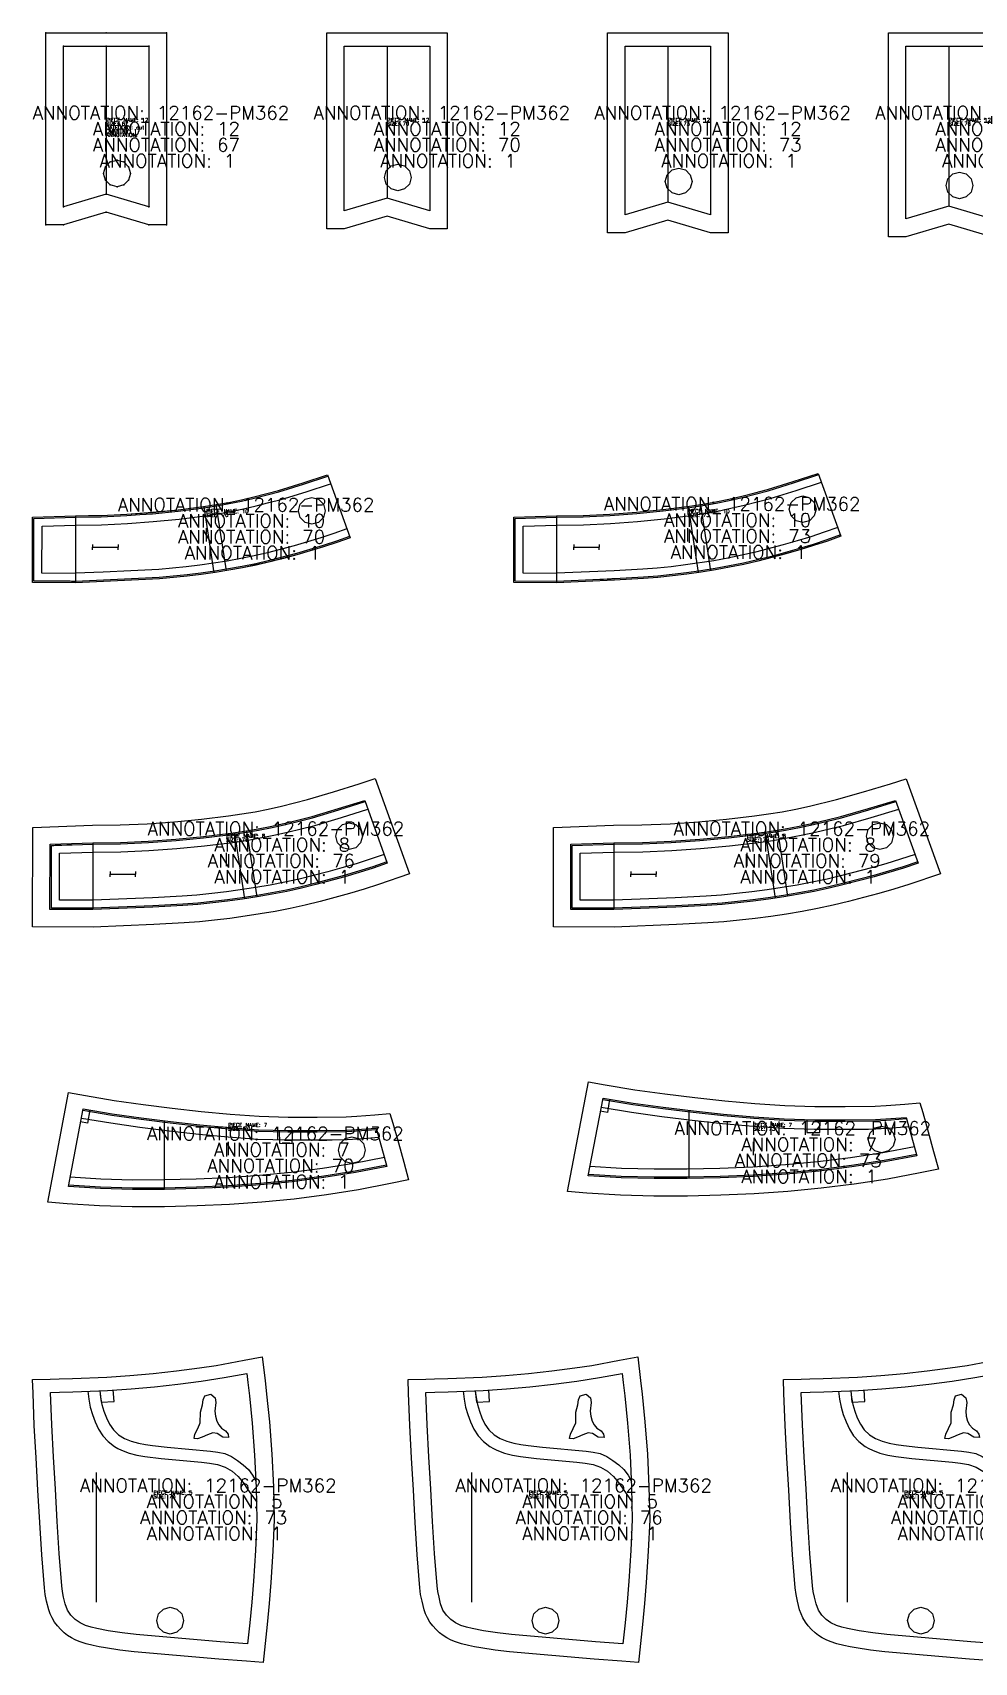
# Model space of a CAD drawing. Extents: x 0 to 3491, y 0 to 2996.
# Drawn here: x 30 to 734, y 1777 to 2996 of the extents above; entities that cross this region are included whole.
import ezdxf

# ---------------------------------------------------------------- set-up
doc = ezdxf.new("R2010")
doc.units = 0
for name, color, linetype in [('1', 7, 'CONTINUOUS'), ('14', 7, 'CONTINUOUS'), ('2', 7, 'CONTINUOUS'), ('3', 2, 'CONTINUOUS'), ('5', 5, 'CONTINUOUS'), ('7', 5, 'CONTINUOUS'), ('8', 4, 'CONTINUOUS')]:
    doc.layers.add(name, color=color, linetype=linetype)
doc.styles.get("Standard").update_dxf_attribs({"font": 'txt', "bigfont": ' '})

# ---------------------------------------------------------------- blocks, each defined once
blk = doc.blocks.new('BLK_5_4')
at = {"layer": '1'}
blk.add_lwpolyline([(84.4293, 40.872), (79.7964, 41.6789), (75.1815, 42.6898), (69.9447, 43.9186), (64.8754, 45.5892), (61.8756, 46.8925), (58.974, 48.3934), (56.2179, 50.0926), (53.638, 52.036), (50.9863, 54.5229), (48.5733, 57.2458), (46.3961, 60.1601), (44.5153, 63.2663), (43.1732, 66.271), (42.1063, 69.3988), (40.4959, 75.8995), (39.4561, 80.8944), (38.847, 85.8291), (36.7993, 110.4533), (35.3408, 134.7318), (34.017, 158.9164), (32.626, 182.8874), (31.2881, 207.0802), (30.3442, 231.4502), (30.0213, 241.6919), (43.2125, 241.8576), (49.8214, 241.9752), (59.7592, 242.2482), (85.4583, 243.4355), (102.8179, 244.6336), (120.1535, 246.1251), (137.4752, 247.9659), (154.7473, 250.2052), (167.3355, 252.1503), (188.2318, 255.9581), (201.7587, 258.611), (203.8616, 240.8823), (205.0183, 230.6681), (207.1447, 210.0374), (208.9938, 185.7064), (210.1153, 161.234), (210.7147, 136.7405), (209.6221, 113.085), (208.1799, 89.8348), (206.8481, 74.0333), (205.3091, 58.2476), (203.829, 44.1238), (202.3489, 30), (189.8297, 30.8882), (169.1656, 32.4401), (105.9451, 37.8492), (95.1699, 39.2151), (84.4293, 40.872)], close=True, dxfattribs=at)
at = {"layer": '14'}
blk.add_lwpolyline([(86.5463, 53.6987), (77.9885, 55.3833), (73.7194, 56.381), (69.5745, 57.7124), (65.5535, 59.6024), (61.9113, 62.0691), (58.6715, 65.3259), (56.1264, 69.1321), (54.374, 73.771), (53.1967, 78.6718), (52.3269, 82.95), (51.766, 87.301), (49.768, 111.3543), (48.3212, 135.4458), (47.0019, 159.5458), (45.6042, 183.6422), (44.2712, 207.7409), (43.3386, 231.8584), (50.043, 231.9777), (60.0976, 232.2538), (86.0751, 233.4546), (103.6029, 234.6642), (121.1065, 236.1706), (138.6615, 238.0367), (156.1666, 240.3064), (173.1939, 242.9971), (190.1556, 246.145), (190.9478, 239.3893), (192.0956, 229.2526), (194.1995, 208.8473), (196.0189, 184.8998), (197.1191, 160.9037), (197.7102, 136.8865), (196.6424, 113.8091), (195.2127, 90.758), (193.8958, 75.1408), (192.3736, 59.5393), (190.7495, 43.8556), (170.1892, 45.3998), (107.3489, 50.7734), (96.9314, 52.0929), (86.5463, 53.6987)], close=True, dxfattribs=at)
at = {"layer": '5'}
blk.add_line((77.5476, 171.9999), (77.5476, 74.9526), dxfattribs=at)
at = {"layer": '7'}
blk.add_line((77.5476, 171.9999), (77.5476, 74.9526), dxfattribs=at)
at = {"layer": '8'}
for p, q in [((80.2841, 233.1848), (81.1712, 224.5019)), ((90.8825, 225.1074), (90.3146, 233.8048)), ((81.1712, 224.5064), (90.8825, 225.1029))]:
    blk.add_line(p, q, dxfattribs=at)
for points in [[(71.286, 232.7321), (71.9406, 226.7903), (73.0896, 220.9683), (74.7094, 215.3333), (76.8121, 209.8607), (79.3002, 204.4849), (82.4212, 199.523), (86.4855, 195.1682), (91.2081, 191.5188), (93.7982, 189.9993), (96.4959, 188.6728), (102.1447, 186.523), (108.0035, 184.9819), (113.9889, 183.8865), (126.0534, 182.3921), (156.35, 179.7303)], [(80.2774, 233.1842), (80.8557, 227.9869), (81.8768, 222.8986), (83.3386, 217.8697), (85.2471, 212.9966), (87.5192, 208.207), (90.4223, 203.8696), (94.3011, 200.2369), (98.8043, 197.3673), (103.8, 195.3739), (109.0634, 193.9865), (114.3872, 192.9184), (119.7717, 192.1335), (130.5902, 190.9915), (163.0963, 188.0023)], [(150.805, 197.4917), (151.3885, 200.6485), (153.5076, 204.8895), (155.3643, 209.1721), (155.469, 217.149), (157.0541, 222.6993), (157.5823, 226.2945), (158.7005, 229.3091), (163.1756, 230.6491), (166.4038, 227.8936), (167.0285, 224.4305), (166.2634, 217.8624), (166.7068, 214.0804), (167.7572, 210.4492)], [(167.7572, 210.4532), (169.2526, 207.6582), (171.2567, 205.1898), (174.3609, 203.1659), (176.1694, 200.6496), (176.557, 198.1651)], [(176.557, 198.1696), (172.2784, 198.4983), (167.9547, 201.1719), (164.6722, 201.6248), (160.6857, 200.1648), (156.737, 198.3283), (153.3886, 197.1653), (150.805, 197.4962)], [(163.0963, 188.0063), (168.5144, 187.3234), (173.775, 186.1251), (178.6566, 183.9072), (183.2379, 181.0436), (187.5415, 177.8567), (191.3882, 174.1741), (194.5437, 170.0182), (197.0996, 165.3338)], [(156.35, 179.7343), (162.3831, 179.0351), (168.3645, 177.9636), (174.0472, 176.1189), (179.1235, 172.9791), (181.4617, 171.0754), (183.6376, 168.986), (187.3757, 164.4347), (190.7687, 159.5477), (197.5628, 149.8567)]]:
    blk.add_lwpolyline(points, dxfattribs=at)
blk.add_lwpolyline([(142.803, 61.2261), (141.4633, 56.2261), (137.803, 52.5658), (132.803, 51.2261), (127.803, 52.5658), (124.1427, 56.2261), (122.803, 61.2261), (124.1427, 66.2261), (127.803, 69.8863), (132.803, 71.2261), (137.803, 69.8863), (141.4633, 66.2261), (142.803, 61.2261)], close=True, dxfattribs=at)
at = {"layer": '1'}
for s, height, p in [('ANNOTATION: 12162-PM362', 10, (65.3573, 157.3451)), ('ANNOTATION: 5', 10, (115.3573, 145.3451)), ('SIZE: 73', 2.8, (120.3573, 152.7451)), ('PIECE NAME: 5', 2.8, (120.3573, 155.5451)), ('ANNOTATION: 73', 10, (110.3573, 133.3451)), ('ANNOTATION: 1', 10, (115.3573, 121.3451))]:
    blk.add_text(s, height=height, dxfattribs=at).set_placement(p)
blk = doc.blocks.new('BLK_5_5')
at = {"layer": '1'}
blk.add_lwpolyline([(84.4293, 40.872), (79.7964, 41.6789), (75.1815, 42.6898), (69.9447, 43.9186), (64.8754, 45.5892), (61.8756, 46.8925), (58.974, 48.3934), (56.2179, 50.0926), (53.638, 52.036), (50.9863, 54.5229), (48.5733, 57.2458), (46.3961, 60.1601), (44.5153, 63.2663), (43.1732, 66.271), (42.1063, 69.3988), (40.4959, 75.8995), (39.4561, 80.8944), (38.847, 85.8291), (36.7993, 110.4533), (35.3408, 134.7318), (34.017, 158.9164), (32.626, 182.8874), (31.2881, 207.0802), (30.3442, 231.4502), (30.0213, 241.6919), (43.2125, 241.8576), (49.8214, 241.9752), (59.7592, 242.2482), (85.4583, 243.4355), (102.8179, 244.6336), (120.1535, 246.1251), (137.4752, 247.9659), (154.7473, 250.2052), (167.3355, 252.1503), (188.2318, 255.9581), (201.7587, 258.611), (203.8616, 240.8823), (205.0183, 230.6681), (207.1447, 210.0374), (208.9938, 185.7064), (210.1153, 161.234), (210.7147, 136.7405), (209.6221, 113.085), (208.1799, 89.8348), (206.8481, 74.0333), (205.3091, 58.2476), (203.829, 44.1238), (202.3489, 30), (189.8297, 30.8882), (169.1656, 32.4401), (105.9451, 37.8492), (95.1699, 39.2151), (84.4293, 40.872)], close=True, dxfattribs=at)
at = {"layer": '14'}
blk.add_lwpolyline([(86.5463, 53.6987), (77.9885, 55.3833), (73.7194, 56.381), (69.5745, 57.7124), (65.5535, 59.6024), (61.9113, 62.0691), (58.6715, 65.3259), (56.1264, 69.1321), (54.374, 73.771), (53.1967, 78.6718), (52.3269, 82.95), (51.766, 87.301), (49.768, 111.3543), (48.3212, 135.4458), (47.0019, 159.5458), (45.6042, 183.6422), (44.2712, 207.7409), (43.3386, 231.8584), (50.043, 231.9777), (60.0976, 232.2538), (86.0751, 233.4546), (103.6029, 234.6642), (121.1065, 236.1706), (138.6615, 238.0367), (156.1666, 240.3064), (173.1939, 242.9971), (190.1556, 246.145), (190.9478, 239.3893), (192.0956, 229.2526), (194.1995, 208.8473), (196.0189, 184.8998), (197.1191, 160.9037), (197.7102, 136.8865), (196.6424, 113.8091), (195.2127, 90.758), (193.8958, 75.1408), (192.3736, 59.5393), (190.7495, 43.8556), (170.1892, 45.3998), (107.3489, 50.7734), (96.9314, 52.0929), (86.5463, 53.6987)], close=True, dxfattribs=at)
at = {"layer": '5'}
blk.add_line((77.5476, 171.9999), (77.5476, 74.9526), dxfattribs=at)
at = {"layer": '7'}
blk.add_line((77.5476, 171.9999), (77.5476, 74.9526), dxfattribs=at)
at = {"layer": '8'}
for p, q in [((80.2841, 233.1848), (81.1712, 224.5019)), ((90.8825, 225.1074), (90.3146, 233.8048)), ((81.1712, 224.5064), (90.8825, 225.1029))]:
    blk.add_line(p, q, dxfattribs=at)
for points in [[(71.286, 232.7321), (71.9406, 226.7903), (73.0896, 220.9683), (74.7094, 215.3333), (76.8121, 209.8607), (79.3002, 204.4849), (82.4212, 199.523), (86.4855, 195.1682), (91.2081, 191.5188), (93.7982, 189.9993), (96.4959, 188.6728), (102.1447, 186.523), (108.0035, 184.9819), (113.9889, 183.8865), (126.0534, 182.3921), (156.35, 179.7303)], [(80.2774, 233.1842), (80.8557, 227.9869), (81.8768, 222.8986), (83.3386, 217.8697), (85.2471, 212.9966), (87.5192, 208.207), (90.4223, 203.8696), (94.3011, 200.2369), (98.8043, 197.3673), (103.8, 195.3739), (109.0634, 193.9865), (114.3872, 192.9184), (119.7717, 192.1335), (130.5902, 190.9915), (163.0963, 188.0023)], [(150.805, 197.4917), (151.3885, 200.6485), (153.5076, 204.8895), (155.3643, 209.1721), (155.469, 217.149), (157.0541, 222.6993), (157.5823, 226.2945), (158.7005, 229.3091), (163.1756, 230.6491), (166.4038, 227.8936), (167.0285, 224.4305), (166.2634, 217.8624), (166.7068, 214.0804), (167.7572, 210.4492)], [(167.7572, 210.4532), (169.2526, 207.6582), (171.2567, 205.1898), (174.3609, 203.1659), (176.1694, 200.6496), (176.557, 198.1651)], [(176.557, 198.1696), (172.2784, 198.4983), (167.9547, 201.1719), (164.6722, 201.6248), (160.6857, 200.1648), (156.737, 198.3283), (153.3886, 197.1653), (150.805, 197.4962)], [(163.0963, 188.0063), (168.5144, 187.3234), (173.775, 186.1251), (178.6566, 183.9072), (183.2379, 181.0436), (187.5415, 177.8567), (191.3882, 174.1741), (194.5437, 170.0182), (197.0996, 165.3338)], [(156.35, 179.7343), (162.3831, 179.0351), (168.3645, 177.9636), (174.0472, 176.1189), (179.1235, 172.9791), (181.4617, 171.0754), (183.6376, 168.986), (187.3757, 164.4347), (190.7687, 159.5477), (197.5628, 149.8567)]]:
    blk.add_lwpolyline(points, dxfattribs=at)
blk.add_lwpolyline([(142.803, 61.2261), (141.4633, 56.2261), (137.803, 52.5658), (132.803, 51.2261), (127.803, 52.5658), (124.1427, 56.2261), (122.803, 61.2261), (124.1427, 66.2261), (127.803, 69.8863), (132.803, 71.2261), (137.803, 69.8863), (141.4633, 66.2261), (142.803, 61.2261)], close=True, dxfattribs=at)
at = {"layer": '1'}
for s, height, p in [('ANNOTATION: 12162-PM362', 10, (65.3573, 157.3451)), ('ANNOTATION: 5', 10, (115.3573, 145.3451)), ('SIZE: 76', 2.8, (120.3573, 152.7451)), ('PIECE NAME: 5', 2.8, (120.3573, 155.5451)), ('ANNOTATION: 76', 10, (110.3573, 133.3451)), ('ANNOTATION: 1', 10, (115.3573, 121.3451))]:
    blk.add_text(s, height=height, dxfattribs=at).set_placement(p)
blk = doc.blocks.new('BLK_5_6')
at = {"layer": '1'}
blk.add_lwpolyline([(84.4293, 40.872), (79.7964, 41.6789), (75.1815, 42.6898), (69.9447, 43.9186), (64.8754, 45.5892), (61.8756, 46.8925), (58.974, 48.3934), (56.2179, 50.0926), (53.638, 52.036), (50.9863, 54.5229), (48.5733, 57.2458), (46.3961, 60.1601), (44.5153, 63.2663), (43.1732, 66.271), (42.1063, 69.3988), (40.4959, 75.8995), (39.4561, 80.8944), (38.847, 85.8291), (36.7993, 110.4533), (35.3408, 134.7318), (34.017, 158.9164), (32.626, 182.8874), (31.2881, 207.0802), (30.3442, 231.4502), (30.0213, 241.6919), (43.2125, 241.8576), (49.8214, 241.9752), (59.7592, 242.2482), (85.4583, 243.4355), (102.8179, 244.6336), (120.1535, 246.1251), (137.4752, 247.9659), (154.7473, 250.2052), (167.3355, 252.1503), (188.2318, 255.9581), (201.7587, 258.611), (203.8616, 240.8823), (205.0183, 230.6681), (207.1447, 210.0374), (208.9938, 185.7064), (210.1153, 161.234), (210.7147, 136.7405), (209.6221, 113.085), (208.1799, 89.8348), (206.8481, 74.0333), (205.3091, 58.2476), (203.829, 44.1238), (202.3489, 30), (189.8297, 30.8882), (169.1656, 32.4401), (105.9451, 37.8492), (95.1699, 39.2151), (84.4293, 40.872)], close=True, dxfattribs=at)
at = {"layer": '14'}
blk.add_lwpolyline([(86.5463, 53.6987), (77.9885, 55.3833), (73.7194, 56.381), (69.5745, 57.7124), (65.5535, 59.6024), (61.9113, 62.0691), (58.6715, 65.3259), (56.1264, 69.1321), (54.374, 73.771), (53.1967, 78.6718), (52.3269, 82.95), (51.766, 87.301), (49.768, 111.3543), (48.3212, 135.4458), (47.0019, 159.5458), (45.6042, 183.6422), (44.2712, 207.7409), (43.3386, 231.8584), (50.043, 231.9777), (60.0976, 232.2538), (86.0751, 233.4546), (103.6029, 234.6642), (121.1065, 236.1706), (138.6615, 238.0367), (156.1666, 240.3064), (173.1939, 242.9971), (190.1556, 246.145), (190.9478, 239.3893), (192.0956, 229.2526), (194.1995, 208.8473), (196.0189, 184.8998), (197.1191, 160.9037), (197.7102, 136.8865), (196.6424, 113.8091), (195.2127, 90.758), (193.8958, 75.1408), (192.3736, 59.5393), (190.7495, 43.8556), (170.1892, 45.3998), (107.3489, 50.7734), (96.9314, 52.0929), (86.5463, 53.6987)], close=True, dxfattribs=at)
at = {"layer": '5'}
blk.add_line((77.5476, 171.9999), (77.5476, 74.9526), dxfattribs=at)
at = {"layer": '7'}
blk.add_line((77.5476, 171.9999), (77.5476, 74.9526), dxfattribs=at)
at = {"layer": '8'}
for p, q in [((80.2841, 233.1848), (81.1712, 224.5019)), ((90.8825, 225.1074), (90.3146, 233.8048)), ((81.1712, 224.5064), (90.8825, 225.1029))]:
    blk.add_line(p, q, dxfattribs=at)
for points in [[(71.286, 232.7321), (71.9406, 226.7903), (73.0896, 220.9683), (74.7094, 215.3333), (76.8121, 209.8607), (79.3002, 204.4849), (82.4212, 199.523), (86.4855, 195.1682), (91.2081, 191.5188), (93.7982, 189.9993), (96.4959, 188.6728), (102.1447, 186.523), (108.0035, 184.9819), (113.9889, 183.8865), (126.0534, 182.3921), (156.35, 179.7303)], [(80.2774, 233.1842), (80.8557, 227.9869), (81.8768, 222.8986), (83.3386, 217.8697), (85.2471, 212.9966), (87.5192, 208.207), (90.4223, 203.8696), (94.3011, 200.2369), (98.8043, 197.3673), (103.8, 195.3739), (109.0634, 193.9865), (114.3872, 192.9184), (119.7717, 192.1335), (130.5902, 190.9915), (163.0963, 188.0023)], [(150.805, 197.4917), (151.3885, 200.6485), (153.5076, 204.8895), (155.3643, 209.1721), (155.469, 217.149), (157.0541, 222.6993), (157.5823, 226.2945), (158.7005, 229.3091), (163.1756, 230.6491), (166.4038, 227.8936), (167.0285, 224.4305), (166.2634, 217.8624), (166.7068, 214.0804), (167.7572, 210.4492)], [(167.7572, 210.4532), (169.2526, 207.6582), (171.2567, 205.1898), (174.3609, 203.1659), (176.1694, 200.6496), (176.557, 198.1651)], [(176.557, 198.1696), (172.2784, 198.4983), (167.9547, 201.1719), (164.6722, 201.6248), (160.6857, 200.1648), (156.737, 198.3283), (153.3886, 197.1653), (150.805, 197.4962)], [(163.0963, 188.0063), (168.5144, 187.3234), (173.775, 186.1251), (178.6566, 183.9072), (183.2379, 181.0436), (187.5415, 177.8567), (191.3882, 174.1741), (194.5437, 170.0182), (197.0996, 165.3338)], [(156.35, 179.7343), (162.3831, 179.0351), (168.3645, 177.9636), (174.0472, 176.1189), (179.1235, 172.9791), (181.4617, 171.0754), (183.6376, 168.986), (187.3757, 164.4347), (190.7687, 159.5477), (197.5628, 149.8567)]]:
    blk.add_lwpolyline(points, dxfattribs=at)
blk.add_lwpolyline([(142.803, 61.2261), (141.4633, 56.2261), (137.803, 52.5658), (132.803, 51.2261), (127.803, 52.5658), (124.1427, 56.2261), (122.803, 61.2261), (124.1427, 66.2261), (127.803, 69.8863), (132.803, 71.2261), (137.803, 69.8863), (141.4633, 66.2261), (142.803, 61.2261)], close=True, dxfattribs=at)
at = {"layer": '1'}
for s, height, p in [('ANNOTATION: 12162-PM362', 10, (65.3573, 157.3451)), ('ANNOTATION: 5', 10, (115.3573, 145.3451)), ('SIZE: 79', 2.8, (120.3573, 152.7451)), ('PIECE NAME: 5', 2.8, (120.3573, 155.5451)), ('ANNOTATION: 79', 10, (110.3573, 133.3451)), ('ANNOTATION: 1', 10, (115.3573, 121.3451))]:
    blk.add_text(s, height=height, dxfattribs=at).set_placement(p)
blk = doc.blocks.new('BLK_7_3')
at = {"layer": '1'}
blk.add_lwpolyline([(41.268, 45.4166), (56.8799, 127.4699), (69.5929, 125.1531), (90.9891, 121.5186), (112.6041, 118.4528), (134.2841, 115.6801), (155.9973, 113.2661), (177.7085, 111.2342), (199.3607, 109.7099), (221.0095, 109.056), (242.8586, 109.0613), (264.5227, 109.4043), (272.5611, 109.8246), (285.9409, 110.8903), (297.1878, 111.9363), (299.3402, 104.5882), (303.5428, 89.9836), (307.5376, 75.5176), (311.16, 62.1603), (297.6007, 59.3816), (273.7213, 54.8177), (249.718, 50.9827), (225.6079, 47.8669), (201.391, 45.443), (177.1359, 43.7386), (152.9514, 42.6543), (128.7073, 42.0829), (104.3997, 42.0798), (80.044, 42.8123), (55.7743, 44.3152), (41.268, 45.4166)], close=True, dxfattribs=at)
at = {"layer": '14'}
blk.add_lwpolyline([(56.7581, 57.2779), (67.8006, 115.315), (89.4879, 111.6319), (111.2757, 108.5413), (133.1061, 105.7497), (154.9829, 103.3178), (176.9013, 101.2669), (198.8635, 99.7222), (220.8728, 99.0569), (242.8937, 99.0613), (264.9115, 99.4117), (275.8945, 100.0258), (286.8646, 100.933), (290.9979, 86.5725), (294.9903, 72.1168), (271.4929, 67.6253), (247.8626, 63.8497), (224.1223, 60.7818), (200.2991, 58.3971), (176.4112, 56.7184), (152.4866, 55.646), (128.5425, 55.0819), (104.5923, 55.0785), (80.6534, 55.7981), (56.7581, 57.2779)], close=True, dxfattribs=at)
at = {"layer": '5'}
blk.add_line((176.234, 90.6307), (176.234, 80.6307), dxfattribs=at)
at = {"layer": '8'}
for p, q in [((72.7783, 114.6535), (71.0846, 104.5271)), ((71.0846, 104.5316), (65.7923, 105.6251)), ((128.3362, 106.3309), (128.3362, 55.0794)), ((214.4873, 99.1872), (214.5044, 89.5591)), ((224.2023, 89.4858), (224.4733, 99.0229)), ((214.5044, 89.5636), (224.2023, 89.4813))]:
    blk.add_line(p, q, dxfattribs=at)
for points in [[(67.6154, 114.3322), (89.3354, 110.6435), (111.1365, 107.5509), (132.9541, 104.7604), (154.8816, 102.3225), (176.8091, 100.2708), (198.8019, 98.7238), (220.8618, 98.0569), (242.8656, 98.0611), (264.9463, 98.4126), (276.0538, 99.0359), (287.1485, 99.9558)], [(66.5033, 108.4361), (88.3826, 104.7191), (110.3015, 101.6078), (132.1991, 98.8059), (154.2237, 96.3563), (176.2622, 94.2931), (198.4552, 92.732), (220.7483, 92.0574), (242.8656, 92.0612), (254.0119, 92.1383), (265.1508, 92.4175), (277.0096, 93.0972), (288.855, 94.0917)], [(293.1427, 78.8808), (270.2551, 74.5133), (246.8347, 70.7729), (223.2837, 67.731), (199.6839, 65.3702), (175.9986, 63.7064), (152.2156, 62.6411), (128.4357, 62.0812), (104.6717, 62.0777), (80.9549, 62.7905), (58.0719, 64.1964)], [(294.7278, 73.0834), (271.3159, 68.6092), (247.7088, 64.8377), (223.9862, 61.7725), (200.2082, 59.3931), (176.3544, 57.7167), (152.4347, 56.6448), (128.5266, 56.0818), (104.5996, 56.0784), (80.6903, 56.7973), (56.944, 58.2664)]]:
    blk.add_lwpolyline(points, dxfattribs=at)
blk.add_lwpolyline([(278.6548, 84.4405), (277.3151, 79.4405), (273.6548, 75.7803), (268.6548, 74.4405), (263.6548, 75.7803), (259.9945, 79.4405), (258.6548, 84.4405), (259.9945, 89.4405), (263.6548, 93.1008), (268.6548, 94.4405), (273.6548, 93.1008), (277.3151, 89.4405), (278.6548, 84.4405)], close=True, dxfattribs=at)
at = {"layer": '1'}
for s, height, p in [('ANNOTATION: 12162-PM362', 10, (115.5799, 91.7749)), ('SIZE: 70', 2.8, (176.2342, 99.0707)), ('PIECE NAME: 7', 2.8, (176.2342, 101.8707)), ('ANNOTATION: 7', 10, (165.5799, 79.7749)), ('ANNOTATION: 70', 10, (160.5799, 67.7749)), ('ANNOTATION: 1', 10, (165.5799, 55.7749))]:
    blk.add_text(s, height=height, dxfattribs=at).set_placement(p)
blk = doc.blocks.new('BLK_7_4')
at = {"layer": '1'}
blk.add_lwpolyline([(37.5116, 53.3831), (53.1156, 135.3953), (65.7849, 133.1634), (87.9657, 129.521), (110.2991, 126.4582), (132.7045, 123.6876), (155.1782, 121.2715), (177.6358, 119.2389), (200.09, 117.7103), (222.4835, 117.0562), (245.1041, 117.0612), (267.5296, 117.4046), (275.8576, 117.8255), (289.7214, 118.893), (300.9485, 119.9013), (303.0902, 112.5882), (307.2562, 98.1138), (311.2876, 83.5176), (314.9311, 70.0798), (301.2741, 67.3661), (276.6941, 62.8112), (251.9339, 58.9756), (227.0871, 55.8623), (202.1335, 53.4409), (177.1475, 51.7382), (152.1823, 50.6532), (127.2019, 50.0826), (102.1601, 50.0798), (77.0725, 50.8111), (52.0542, 52.3129), (37.5116, 53.3831)], close=True, dxfattribs=at)
at = {"layer": '14'}
blk.add_lwpolyline([(53.0081, 65.2779), (64.0506, 123.315), (86.4801, 119.6319), (109.0137, 116.5413), (131.5918, 113.7496), (154.2176, 111.3177), (176.8866, 109.2668), (199.6009, 107.7222), (222.3633, 107.0569), (245.138, 107.0612), (267.9102, 107.4117), (279.2685, 108.0258), (290.6146, 108.933), (294.7479, 94.5725), (298.7403, 80.1168), (274.5032, 75.6253), (250.1288, 71.8497), (225.6415, 68.7817), (201.0681, 66.3972), (176.4282, 64.7183), (151.7499, 63.6459), (127.0526, 63.0818), (102.348, 63.0785), (77.6557, 63.7981), (53.0081, 65.2779)], close=True, dxfattribs=at)
at = {"layer": '5'}
blk.add_line((176.234, 90.6307), (176.234, 80.6307), dxfattribs=at)
at = {"layer": '8'}
for p, q in [((69.0283, 122.6535), (67.3346, 112.5271)), ((67.3346, 112.5316), (62.0423, 113.6251)), ((128.3362, 114.1313), (128.3362, 63.0991)), ((216.3672, 107.1873), (216.3843, 97.5591)), ((216.3843, 97.5636), (226.0828, 97.4813)), ((226.0828, 97.4858), (226.3538, 107.0229))]:
    blk.add_line(p, q, dxfattribs=at)
for points in [[(63.8654, 122.3322), (86.3275, 118.6435), (108.8733, 115.5508), (131.4362, 112.7603), (154.1132, 110.3225), (176.7896, 108.2707), (199.5337, 106.7238), (222.3474, 106.0568), (245.1026, 106.0611), (267.9383, 106.4126), (279.4245, 107.0359), (290.8985, 107.9557)], [(62.7533, 116.4361), (85.3705, 112.719), (108.0292, 109.6078), (130.6653, 106.806), (153.4326, 104.3563), (176.2146, 102.2932), (199.1559, 100.732), (222.2016, 100.0573), (245.0641, 100.0613), (256.5863, 100.1382), (268.1012, 100.4174), (280.3598, 101.097), (292.605, 102.0917)], [(296.8927, 86.8809), (273.2752, 82.5133), (249.1071, 78.7729), (224.8047, 75.731), (200.4517, 73.3702), (176.0114, 71.7064), (151.4691, 70.6411), (126.9306, 70.0813), (102.4085, 70.0777), (77.9349, 70.7906), (54.3219, 72.1964)], [(298.4778, 81.0834), (274.3274, 76.6093), (249.9756, 72.8378), (225.5048, 69.7726), (200.9766, 67.3931), (176.3709, 65.7168), (151.6962, 64.6449), (127.0337, 64.0818), (102.3529, 64.0784), (77.6892, 64.7973), (53.1937, 66.2665)]]:
    blk.add_lwpolyline(points, dxfattribs=at)
blk.add_lwpolyline([(282.4048, 92.4405), (281.0651, 87.4405), (277.4048, 83.7802), (272.4048, 82.4405), (267.4048, 83.7802), (263.7445, 87.4405), (262.4048, 92.4405), (263.7445, 97.4405), (267.4048, 101.1008), (272.4048, 102.4405), (277.4048, 101.1008), (281.0651, 97.4405), (282.4048, 92.4405)], close=True, dxfattribs=at)
at = {"layer": '1'}
for s, height, p in [('ANNOTATION: 12162-PM362', 10, (117.4655, 95.7376)), ('SIZE: 73', 2.8, (176.2342, 99.0707)), ('PIECE NAME: 7', 2.8, (176.2342, 101.8707)), ('ANNOTATION: 7', 10, (167.4655, 83.7376)), ('ANNOTATION: 73', 10, (162.4655, 71.7376)), ('ANNOTATION: 1', 10, (167.4655, 59.7376))]:
    blk.add_text(s, height=height, dxfattribs=at).set_placement(p)
blk = doc.blocks.new('BLK_8_5')
at = {"layer": '1'}
blk.add_lwpolyline([(30, 30.2481), (30.0528, 104.5331), (74.884, 106.0776), (95.408, 106.3201), (115.7483, 107.293), (136.1413, 108.6742), (156.4151, 110.5662), (176.5417, 113.0546), (186.4776, 114.5425), (196.3785, 116.2418), (206.2134, 118.2085), (216.0049, 120.3878), (235.5191, 125.2813), (254.881, 130.9911), (274.2984, 137.1112), (286.275, 140.9922), (311.9024, 69.8088), (288.7637, 61.7736), (277.9181, 58.3015), (266.9946, 55.06), (256.0132, 52.0179), (244.9804, 49.1271), (233.8983, 46.4376), (222.7008, 43.9655), (211.4544, 41.7296), (200.1599, 39.7594), (188.8272, 38.0116), (177.4768, 36.4399), (166.0995, 35.0857), (154.682, 33.9912), (143.2446, 33.1064), (120.5685, 31.869), (75.329, 30.0001), (30, 30.2481)], close=True, dxfattribs=at)
at = {"layer": '14'}
blk.add_lwpolyline([(43.009, 43.1772), (43.0438, 91.973), (75.0857, 93.0768), (95.8078, 93.3262), (116.5051, 94.315), (137.1747, 95.7153), (157.7942, 97.6395), (178.3356, 100.1789), (188.562, 101.711), (198.7521, 103.4602), (208.8751, 105.4841), (218.9532, 107.7265), (228.9783, 110.1366), (238.9532, 112.7429), (258.6944, 118.563), (278.3075, 124.7449), (295.2328, 77.7324), (284.693, 74.1198), (274.0863, 70.7241), (263.388, 67.55), (241.8237, 61.7384), (230.9662, 59.1027), (220.0397, 56.6899), (209.0658, 54.5083), (198.0298, 52.5837), (186.9568, 50.8764), (175.8502, 49.3378), (164.7171, 48.012), (153.5495, 46.9414), (142.3633, 46.0766), (119.9484, 44.8543), (75.0857, 43.0017), (43.009, 43.1772)], close=True, dxfattribs=at)
at = {"layer": '5'}
blk.add_line((174.7249, 85.5631), (174.7249, 75.5631), dxfattribs=at)
at = {"layer": '8'}
for p, q in [((180.8972, 100.5441), (188.4106, 51.0912)), ((190.0366, 101.9507), (197.6001, 52.5145)), ((44.01, 44.1718), (44.0429, 91.0073)), ((50.039, 85.2058), (75.3265, 86.0809)), ((75.0857, 93.0813), (75.0857, 43.0062)), ((50.014, 50.1389), (50.039, 85.2103)), ((87.8934, 67.5492), (87.8914, 69.5526)), ((87.8934, 71.5531), (87.8934, 69.5536)), ((87.8934, 69.5491), (106.8924, 69.5531)), ((87.8934, 67.5537), (87.896, 69.5531)), ((106.8924, 71.5531), (106.8924, 69.5576)), ((106.8924, 67.5532), (106.8924, 69.5486)), ((75.1239, 50.0016), (50.014, 50.1434)), ((75.0912, 44.0017), (44.01, 44.1763)), ((119.8663, 45.8555), (75.086, 44.0027))]:
    blk.add_line(p, q, dxfattribs=at)
for points in [[(75.0857, 92.0768), (95.8407, 92.3267), (116.5674, 93.317), (137.2735, 94.7202), (157.9046, 96.6459), (178.4851, 99.1905), (188.7353, 100.7265), (198.9493, 102.4801), (209.0942, 104.5084), (219.1937, 106.7558), (229.2383, 109.1709), (239.2328, 111.7827), (259.0106, 117.6141), (278.6484, 123.8047)], [(75.086, 86.0768), (96.0431, 86.3303), (116.9412, 87.3289), (137.7765, 88.7421), (158.5824, 90.6857), (179.3722, 93.2584), (189.7674, 94.818), (200.1257, 96.5979), (210.4135, 98.6562), (220.6558, 100.9367), (230.8282, 103.3848), (240.95, 106.0322), (260.9097, 111.9212), (280.6811, 118.1593)], [(44.0429, 91.0028), (44.2857, 91.0152), (44.5285, 91.0235), (44.7713, 91.0319), (45.0141, 91.0403), (45.4996, 91.057), (45.9852, 91.0737), (46.9564, 91.1072), (47.9276, 91.1406), (49.8699, 91.2075), (51.8122, 91.2744), (55.6969, 91.4083), (59.5815, 91.5421), (67.3509, 91.8098), (75.1202, 92.0774)], [(292.8613, 84.3194), (282.4008, 80.7354), (271.8741, 77.3668), (261.3031, 74.2329), (250.6756, 71.2922), (229.2608, 65.8917), (218.501, 63.5174), (207.6941, 61.3709), (196.8109, 59.4749), (174.9273, 56.2748), (163.9374, 54.9666), (152.9162, 53.9107), (141.8762, 53.0583), (119.5886, 51.8446), (75.0851, 50.0086)], [(294.8938, 78.6732), (284.3649, 75.0646), (273.7689, 71.6727), (263.0884, 68.5043), (241.5582, 62.7026), (230.7162, 60.0711), (219.8163, 57.6644), (208.8684, 55.4883), (197.8589, 53.5686), (186.813, 51.8658), (175.7251, 50.3298), (164.6106, 49.006), (153.4622, 47.9374), (142.2949, 47.074), (119.8663, 45.8515)]]:
    blk.add_lwpolyline(points, dxfattribs=at)
blk.add_lwpolyline([(276.6199, 97.9237), (275.2801, 92.9237), (271.6199, 89.2635), (266.6199, 87.9237), (261.6199, 89.2635), (257.9596, 92.9237), (256.6199, 97.9237), (257.9596, 102.9237), (261.6199, 106.584), (266.6199, 107.9237), (271.6199, 106.584), (275.2801, 102.9237), (276.6199, 97.9237)], close=True, dxfattribs=at)
at = {"layer": '1'}
for s, height, p in [('ANNOTATION: 12162-PM362', 10, (115.9512, 98.5631)), ('PIECE NAME: 8', 2.8, (174.725, 96.7632)), ('ANNOTATION: 8', 10, (165.9512, 86.5631)), ('SIZE: 76', 2.8, (174.725, 93.9632)), ('ANNOTATION: 76', 10, (160.9512, 74.5631)), ('ANNOTATION: 1', 10, (165.9512, 62.5631))]:
    blk.add_text(s, height=height, dxfattribs=at).set_placement(p)
blk = doc.blocks.new('BLK_8_6')
at = {"layer": '1'}
blk.add_lwpolyline([(30, 30.2481), (30.0528, 104.5331), (74.8868, 106.0776), (96.1758, 106.3203), (117.3031, 107.2945), (138.464, 108.6766), (159.4812, 110.5676), (180.404, 113.0617), (190.7318, 114.553), (201.0251, 116.2569), (211.2494, 118.2288), (221.4313, 120.4144), (241.6858, 125.3133), (261.7819, 131.0287), (281.9287, 137.1527), (293.8193, 140.8695), (319.4497, 69.6813), (295.7834, 61.7344), (284.5862, 58.2679), (273.2928, 55.0272), (261.9427, 51.9865), (250.5566, 49.1013), (239.1217, 46.4178), (227.5537, 43.9478), (215.9378, 41.7146), (204.2688, 39.7464), (192.5628, 38.0009), (180.849, 36.4323), (169.1086, 35.0809), (157.3187, 33.9881), (145.5108, 33.1047), (122.074, 31.8679), (75.3152, 30.0002), (30, 30.2481)], close=True, dxfattribs=at)
at = {"layer": '14'}
blk.add_lwpolyline([(43.009, 43.1772), (43.0438, 91.973), (75.0857, 93.0768), (96.5722, 93.3262), (118.0334, 94.315), (139.4659, 95.7153), (160.8465, 97.6395), (182.146, 100.1789), (192.7484, 101.7108), (203.316, 103.4602), (213.8113, 105.4838), (224.263, 107.7265), (234.6557, 110.1362), (245.0009, 112.7429), (265.4706, 118.563), (285.8075, 124.7449), (302.7328, 77.7324), (291.8319, 74.1193), (280.8655, 70.7241), (269.801, 67.5495), (247.503, 61.738), (236.2765, 59.1027), (224.9768, 56.6896), (213.6304, 54.5083), (202.2168, 52.5835), (190.7678, 50.8764), (179.2822, 49.3377), (167.7707, 48.012), (156.2219, 46.9414), (144.6551, 46.0766), (121.477, 44.8543), (75.0857, 43.0017), (43.009, 43.1772)], close=True, dxfattribs=at)
at = {"layer": '5'}
blk.add_line((174.7249, 85.5631), (174.7249, 75.5631), dxfattribs=at)
at = {"layer": '8'}
for p, q in [((188.3206, 101.0477), (195.8319, 51.6083)), ((197.4585, 102.4606), (205.0207, 53.034)), ((44.01, 44.1718), (44.0429, 91.0113)), ((44.0429, 91.0068), (75.1202, 92.0774)), ((50.039, 85.2098), (75.3265, 86.0809)), ((75.0857, 93.0813), (75.0857, 43.0062)), ((50.014, 50.1349), (50.039, 85.2143)), ((87.8934, 71.5531), (87.8934, 69.5576)), ((87.8934, 69.5531), (106.8924, 69.5531)), ((87.8934, 67.5577), (87.896, 69.5531)), ((87.8934, 67.5532), (87.8934, 69.5486)), ((106.8924, 71.5531), (106.8924, 69.5576)), ((106.8924, 67.5532), (106.8924, 69.5486)), ((121.1212, 51.8486), (75.0851, 50.0087)), ((75.0912, 44.0017), (44.01, 44.1763)), ((121.394, 45.8556), (75.086, 44.0028))]:
    blk.add_line(p, q, dxfattribs=at)
for points in [[(75.0857, 92.0768), (96.6055, 92.3267), (118.0957, 93.317), (139.5648, 94.7202), (160.9561, 96.6459), (182.2949, 99.1905), (192.9217, 100.7264), (203.5129, 102.4801), (214.0298, 104.5081), (224.5032, 106.7558), (234.9158, 109.1705), (245.2804, 111.7827), (265.787, 117.6141), (286.1484, 123.8047)], [(75.086, 86.0768), (96.8072, 86.3303), (118.468, 87.3289), (140.0635, 88.7421), (161.6284, 90.6857), (183.1766, 93.2584), (193.9496, 94.8177), (204.6872, 96.5979), (215.3485, 98.6559), (225.9662, 100.9367), (236.5079, 103.3843), (247.0007, 106.0322), (267.6886, 111.9212), (288.1811, 118.1593)], [(300.3613, 84.3194), (289.5386, 80.7349), (278.6511, 77.3668), (267.7142, 74.2324), (245.6701, 68.4946), (234.5703, 65.8917), (223.4387, 63.5171), (212.261, 61.3709), (201.0016, 59.4746), (189.707, 57.7928), (178.3648, 56.2748), (166.997, 54.9667), (155.5957, 53.9107), (144.1766, 53.0583), (121.1212, 51.8446)], [(302.3938, 78.6732), (291.5036, 75.064), (280.5481, 71.6727), (269.5013, 68.5037), (247.2369, 62.7023), (236.0263, 60.0711), (224.7528, 57.6641), (213.4329, 55.4884), (202.0465, 53.5685), (190.625, 51.8658), (179.1577, 50.3298), (167.6651, 49.0061), (156.1358, 47.9372), (144.588, 47.0741), (121.394, 45.8516)], [(75.1239, 50.0016), (74.9277, 50.0027), (74.7316, 50.0038), (74.5354, 50.0048), (74.3392, 50.0059), (73.9469, 50.0081), (73.5545, 50.0102), (72.7698, 50.0145), (71.9852, 50.0188), (70.4158, 50.0274), (68.8464, 50.0361), (65.7077, 50.0533), (62.5689, 50.0705), (56.2915, 50.105), (50.014, 50.1394)]]:
    blk.add_lwpolyline(points, dxfattribs=at)
blk.add_lwpolyline([(284.1199, 97.9237), (282.7801, 92.9237), (279.1199, 89.2635), (274.1199, 87.9237), (269.1199, 89.2635), (265.4596, 92.9237), (264.1199, 97.9237), (265.4596, 102.9237), (269.1199, 106.584), (274.1199, 107.9237), (279.1199, 106.584), (282.7801, 102.9237), (284.1199, 97.9237)], close=True, dxfattribs=at)
at = {"layer": '1'}
for s, height, p in [('ANNOTATION: 12162-PM362', 10, (119.725, 98.5631)), ('PIECE NAME: 8', 2.8, (174.725, 96.7632)), ('ANNOTATION: 8', 10, (169.725, 86.5631)), ('SIZE: 79', 2.8, (174.725, 93.9632)), ('ANNOTATION: 79', 10, (164.725, 74.5631)), ('ANNOTATION: 1', 10, (169.725, 62.5631))]:
    blk.add_text(s, height=height, dxfattribs=at).set_placement(p)
blk = doc.blocks.new('BLK_10_3')
at = {"layer": '1'}
blk.add_lwpolyline([(30, 30.176), (30.0347, 78.9723), (62.0767, 80.0756), (71.6798, 80.1958), (81.2829, 80.316), (100.466, 81.269), (119.6234, 82.6185), (138.7347, 84.473), (157.7728, 86.9204), (167.2528, 88.3973), (176.6961, 90.0829), (186.0803, 92.0338), (195.4199, 94.1946), (213.9569, 99.0294), (232.2534, 104.6386), (250.4315, 110.597), (267.3571, 63.5845), (257.5311, 60.0919), (247.6385, 56.8077), (227.6342, 50.8577), (207.4304, 45.5702), (197.2436, 43.2374), (187.0092, 41.1275), (176.7193, 39.2667), (166.3928, 37.6156), (156.0376, 36.128), (145.6555, 34.8458), (135.2331, 33.9101), (124.8107, 32.9743), (114.3603, 32.3834), (103.9099, 31.7924), (62.0767, 30.0005), (30, 30.176)], close=True, dxfattribs=at)
at = {"layer": '14'}
blk.add_lwpolyline([(30, 30.1805), (30.0347, 78.9678), (62.0767, 80.0801), (71.6798, 80.2003), (81.2829, 80.3205), (100.466, 81.2735), (119.6234, 82.623), (138.7347, 84.4775), (157.7728, 86.9249), (167.2528, 88.4018), (176.6961, 90.0874), (186.0803, 92.0383), (195.4199, 94.1991), (213.9569, 99.0339), (232.2534, 104.6431), (250.4315, 110.5925), (267.3571, 63.58), (257.5311, 60.0874), (247.6385, 56.8032), (237.6364, 53.8322), (227.6342, 50.8532), (217.5323, 48.2135), (207.4304, 45.5657), (197.2436, 43.2329), (187.0092, 41.123), (176.7193, 39.2622), (166.3928, 37.6111), (156.0376, 36.1235), (145.6555, 34.8413), (124.8107, 32.9698), (103.9099, 31.7879), (82.9933, 30.8965), (62.0767, 30.005), (30, 30.1805)], close=True, dxfattribs=at)
at = {"layer": '5'}
blk.add_line((159.8617, 70.8721), (159.8617, 60.8721), dxfattribs=at)
at = {"layer": '8'}
for p, q in [((157.9779, 86.9508), (165.4943, 37.4801)), ((167.1154, 88.3748), (174.6807, 38.9258)), ((31.0009, 31.1706), (31.0339, 78.0101)), ((31.0339, 78.0056), (62.1112, 79.0762)), ((62.0767, 80.0711), (62.0767, 29.996)), ((37.005, 37.1377), (37.03, 72.2131)), ((37.03, 72.2086), (62.3175, 73.0797)), ((74.8823, 56.5519), (93.8833, 56.5519)), ((74.8843, 58.5519), (74.8843, 56.5564)), ((74.8843, 54.5565), (74.8869, 56.5519)), ((74.8843, 54.552), (74.8843, 56.5514)), ((93.8833, 58.5519), (93.8833, 56.5564)), ((93.8833, 54.552), (93.8833, 56.5474)), ((62.1148, 37.0004), (37.005, 37.1422))]:
    blk.add_line(p, q, dxfattribs=at)
for points in [[(62.0767, 79.0756), (81.3159, 79.3165), (100.5285, 80.271), (110.1257, 80.9472), (119.7229, 81.6234), (138.847, 83.4795), (157.9248, 85.9321), (167.4279, 87.4128), (176.8939, 89.1028), (186.2994, 91.0582), (195.6597, 93.2239), (214.2358, 98.069), (232.5689, 103.6896), (250.7727, 109.6563)], [(62.077, 73.0756), (81.5185, 73.32), (100.9057, 74.2829), (120.2343, 75.6456), (139.5355, 77.5197), (158.822, 80.0004), (168.4668, 81.5044), (178.0749, 83.2205), (187.6202, 85.2056), (197.1203, 87.4041), (206.5337, 89.8608), (215.9472, 92.3175), (234.4635, 97.9959), (252.8057, 104.011)], [(264.9859, 70.171), (255.2417, 66.7076), (245.4309, 63.4509), (225.6799, 57.5794), (205.7269, 52.3595), (195.7031, 50.0649), (185.6323, 47.9899), (175.4931, 46.1574), (165.3179, 44.5314), (155.1031, 43.0644), (144.8626, 41.7997), (124.3078, 39.9552), (103.5412, 38.782), (82.8087, 37.8948), (62.0761, 37.0075)], [(267.0178, 64.5249), (257.2027, 61.0363), (247.3223, 57.756), (227.3529, 51.8169), (207.1813, 46.5382), (197.0196, 44.2116), (186.8109, 42.1071), (176.5472, 40.2511), (166.2475, 38.6044), (155.91, 37.1193), (145.5462, 35.8393), (124.7399, 33.9712), (103.8284, 32.7891), (62.077, 31.0015)], [(62.0822, 31.0005), (61.8394, 31.0018), (61.5966, 31.0032), (61.3537, 31.0045), (61.1109, 31.0058), (60.6253, 31.0085), (60.1396, 31.0112), (59.1683, 31.0165), (58.197, 31.0218), (56.2545, 31.0325), (54.3119, 31.0432), (50.4267, 31.0645), (46.5416, 31.0858), (38.7712, 31.1285), (31.0009, 31.1751)]]:
    blk.add_lwpolyline(points, dxfattribs=at)
blk.add_lwpolyline([(248.7445, 83.7754), (247.4047, 78.7754), (243.7445, 75.1151), (238.7445, 73.7754), (233.7445, 75.1151), (230.0836, 78.7754), (228.7445, 83.7754), (230.0836, 88.7754), (233.7445, 92.4357), (238.7445, 93.7754), (243.7445, 92.4357), (247.4047, 88.7754), (248.7445, 83.7754)], close=True, dxfattribs=at)
at = {"layer": '1'}
for s, height, p in [('ANNOTATION: 12162-PM362', 10, (93.6785, 83.2985)), ('ANNOTATION: 10', 10, (138.6785, 71.2985)), ('SIZE: 70', 2.8, (159.862, 79.2721)), ('PIECE NAME: 10', 2.8, (159.862, 82.0721)), ('ANNOTATION: 70', 10, (138.6785, 59.2985)), ('ANNOTATION: 1', 10, (143.6785, 47.2985))]:
    blk.add_text(s, height=height, dxfattribs=at).set_placement(p)
blk = doc.blocks.new('BLK_10_4')
at = {"layer": '1'}
blk.add_lwpolyline([(30, 30.176), (30.0347, 78.9723), (62.0767, 80.0756), (82.034, 80.325), (101.9674, 81.3138), (121.874, 82.7141), (141.7327, 84.6383), (161.5161, 87.1777), (171.3665, 88.7101), (181.1792, 90.459), (190.9301, 92.4833), (200.6347, 94.7253), (210.2911, 97.1358), (219.8968, 99.7417), (238.9093, 105.5618), (257.7984, 111.7437), (274.7235, 64.7312), (264.5452, 61.1194), (254.2974, 57.7229), (243.9654, 54.5493), (223.1359, 48.7376), (212.6464, 46.1015), (202.0941, 43.6891), (191.4923, 41.5071), (180.8331, 39.5826), (170.1361, 37.8752), (159.4091, 36.3368), (148.6547, 35.0108), (137.868, 33.9403), (127.062, 33.0754), (105.411, 31.8531), (62.0767, 30.0005), (30, 30.176)], close=True, dxfattribs=at)
at = {"layer": '14'}
blk.add_lwpolyline([(30, 30.1805), (30.0347, 78.9678), (62.0767, 80.0801), (82.034, 80.3295), (101.9674, 81.3183), (121.874, 82.7186), (141.7327, 84.6428), (161.5161, 87.1822), (171.3665, 88.7146), (181.1792, 90.4635), (190.9301, 92.4878), (200.6347, 94.7298), (210.2911, 97.1403), (219.8968, 99.7462), (238.9093, 105.5663), (257.7984, 111.7482), (274.7235, 64.7357), (264.5452, 61.1239), (254.2974, 57.7274), (243.9654, 54.5538), (233.5754, 51.5701), (223.1359, 48.7421), (212.6464, 46.106), (202.0941, 43.6936), (191.4923, 41.5116), (180.8331, 39.5871), (170.1361, 37.8797), (159.4091, 36.3413), (148.6547, 35.0153), (137.868, 33.9448), (127.062, 33.0799), (105.411, 31.8576), (62.0767, 30.005), (30, 30.1805)], close=True, dxfattribs=at)
at = {"layer": '5'}
blk.add_line((159.8617, 70.8721), (159.8617, 60.8721), dxfattribs=at)
at = {"layer": '8'}
for p, q in [((160.4663, 87.0267), (167.9834, 37.5523)), ((169.6081, 88.4229), (177.1728, 38.9774)), ((31.0009, 31.1706), (31.0339, 78.0101)), ((31.0339, 78.0056), (62.1112, 79.0762)), ((62.0767, 80.0711), (62.0767, 29.996)), ((37.005, 37.1377), (37.03, 72.2131)), ((37.03, 72.2086), (62.3175, 73.0797)), ((74.8843, 58.5519), (74.8843, 56.5564)), ((74.8843, 56.5519), (93.8833, 56.5519)), ((74.8843, 54.5565), (74.8869, 56.5519)), ((74.8843, 54.552), (74.8843, 56.5474)), ((93.8833, 58.5519), (93.8833, 56.5564)), ((93.8833, 54.552), (93.8833, 56.5474)), ((62.1148, 37.0004), (37.005, 37.1422)), ((62.0822, 31.0005), (31.0009, 31.1751))]:
    blk.add_line(p, q, dxfattribs=at)
for points in [[(62.0767, 79.0756), (82.0672, 79.3255), (102.03, 80.3158), (121.9732, 81.719), (141.8444, 83.6447), (161.6662, 86.1893), (171.5405, 87.7256), (181.3763, 89.4789), (191.1492, 91.5076), (200.8746, 93.7546), (210.5511, 96.1702), (220.1757, 98.7815), (239.2248, 104.6129), (258.139, 110.8035)], [(62.077, 73.0756), (82.2692, 73.3291), (102.4053, 74.3277), (122.4807, 75.7409), (142.5274, 77.6845), (162.5592, 80.2572), (172.5769, 81.817), (182.5555, 83.5967), (192.4694, 85.6554), (202.3364, 87.9355), (212.1392, 90.384), (221.8902, 93.031), (241.1218, 98.92), (260.1721, 105.1581)], [(272.3522, 71.3182), (262.254, 67.7349), (252.088, 64.3656), (241.8823, 61.2323), (231.6192, 58.291), (210.9423, 52.8905), (200.5548, 50.5165), (190.1184, 48.3697), (179.6112, 46.4738), (158.4808, 43.2739), (147.868, 41.9655), (137.2271, 40.9097), (126.5667, 40.0571), (105.047, 38.8434), (62.0761, 37.0075)], [(274.3847, 65.672), (264.2169, 62.0641), (253.9807, 58.6715), (243.6663, 55.5035), (222.8704, 49.7018), (212.3968, 47.0699), (201.8707, 44.6635), (191.2945, 42.4871), (180.6622, 40.5676), (169.9914, 38.8646), (159.2828, 37.3287), (148.5467, 36.0048), (137.7795, 34.9362), (126.9924, 34.0728), (105.3292, 32.8543)], [(105.3292, 32.8503), (104.6534, 32.8214), (104.3155, 32.807), (103.9776, 32.7925), (103.3018, 32.7636), (102.6259, 32.7348), (101.2743, 32.677), (99.9227, 32.6192), (97.2194, 32.5037), (94.5162, 32.3881), (89.1096, 32.157), (83.7031, 31.9259), (72.89, 31.4637), (62.077, 31.0015)]]:
    blk.add_lwpolyline(points, dxfattribs=at)
blk.add_lwpolyline([(256.1108, 84.9225), (254.7711, 79.9225), (251.1108, 76.2623), (246.1108, 74.9225), (241.1108, 76.2623), (237.4505, 79.9225), (236.1108, 84.9225), (237.4505, 89.9225), (241.1108, 93.5828), (246.1108, 94.9225), (251.1108, 93.5828), (254.7711, 89.9225), (256.1108, 84.9225)], close=True, dxfattribs=at)
at = {"layer": '1'}
for s, height, p in [('ANNOTATION: 12162-PM362', 10, (97.362, 83.8721)), ('ANNOTATION: 10', 10, (142.362, 71.8721)), ('SIZE: 73', 2.8, (159.862, 79.2721)), ('PIECE NAME: 10', 2.8, (159.862, 82.0721)), ('ANNOTATION: 73', 10, (142.362, 59.8721)), ('ANNOTATION: 1', 10, (147.362, 47.8721))]:
    blk.add_text(s, height=height, dxfattribs=at).set_placement(p)
blk = doc.blocks.new('BLK_12_2')
at = {"layer": '1'}
blk.add_lwpolyline([(40.0006, 41.9999), (40.0006, 185.6389), (85, 185.6389), (129.9994, 185.6389), (129.9994, 41.9999), (116.9995, 41.9999), (85, 51.3725), (53.0005, 41.9999), (40.0006, 41.9999)], close=True, dxfattribs=at)
at = {"layer": '14'}
blk.add_lwpolyline([(53.0005, 55.5462), (53.0005, 175.6389), (85, 175.6389), (116.9995, 175.6389), (116.9995, 55.5462), (85, 64.9187), (53.0005, 55.5462)], close=True, dxfattribs=at)
at = {"layer": '2'}
for p in [(40.0006, 185.6389), (85, 185.6389), (129.9994, 185.6389), (53.0005, 175.6389), (85, 175.6434), (85, 175.6389), (116.9995, 175.6389), (103.1152, 80.468), (103.1152, 80.468), (85, 64.9232), (85, 64.9187), (53.0005, 55.5462), (53.0005, 55.5462), (85, 51.3725), (116.9995, 55.5462), (40.0006, 41.9999), (40.0006, 41.9999), (53.0005, 41.9999), (116.9995, 41.9999), (129.9994, 41.9999)]:
    blk.add_point(p, dxfattribs=at)
at = {"layer": '3'}
for p in [(84.4549, 85.468), (88.1152, 89.1283), (93.1152, 90.468), (98.1152, 89.1283), (101.7755, 85.468), (83.1152, 80.468), (84.4549, 75.468), (101.7755, 75.468), (88.1152, 71.8078), (93.1152, 70.468), (98.1152, 71.8078)]:
    blk.add_point(p, dxfattribs=at)
at = {"layer": '5'}
blk.add_line((85, 107.8195), (85, 97.8195), dxfattribs=at)
at = {"layer": '8'}
blk.add_line((85, 175.6434), (85, 64.9232), dxfattribs=at)
blk.add_lwpolyline([(103.1152, 80.468), (101.7755, 75.468), (98.1152, 71.8078), (93.1152, 70.468), (88.1152, 71.8078), (84.4549, 75.468), (83.1152, 80.468), (84.4549, 85.468), (88.1152, 89.1283), (93.1152, 90.468), (98.1152, 89.1283), (101.7755, 85.468), (103.1152, 80.468)], close=True, dxfattribs=at)
at = {"layer": '1'}
for s, height, p in [('ANNOTATION: 12162-PM362', 10, (30, 120.8195)), ('ANNOTATION: 12', 10, (75, 108.8195)), ('ANNOTATION: ', 2.8, (85, 107.8195)), ('SIZE: 67', 2.8, (85, 116.2195)), ('CATEGORY: out', 2.8, (85, 113.4195)), ('QUANTITY: 1', 2.8, (85, 110.6195)), ('PIECE NAME: 12', 2.8, (85, 119.0195)), ('ANNOTATION: 67', 10, (75, 96.8195)), ('ANNOTATION: 1', 10, (80, 84.8194))]:
    blk.add_text(s, height=height, dxfattribs=at).set_placement(p)
at = {"layer": '2'}
for s, p in [('# 2', (40.0006, 185.6389)), ('# 3', (85, 185.6389)), ('# 4', (129.9994, 185.6389)), ('# 11', (53.0005, 175.6389)), ('# 17', (85, 175.6434)), ('# 12', (85, 175.6389)), ('# 13', (116.9995, 175.6389)), ('# 19', (103.1152, 80.468)), ('# 18', (85, 64.9232)), ('# 15', (85, 64.9187)), ('# 10', (53.0005, 55.5462)), ('# 7', (85, 51.3725)), ('# 14', (116.9995, 55.5462)), ('# 1', (40.0006, 41.9999)), ('# 8', (53.0005, 41.9999)), ('# 6', (116.9995, 41.9999)), ('# 5', (129.9994, 41.9999))]:
    blk.add_text(s, height=0.1, dxfattribs=at).set_placement(p)
at = {"layer": '8'}
for p in [(85, 175.6434), (103.1152, 80.468)]:
    blk.add_text('NM', height=0.1, dxfattribs=at).set_placement(p)
blk = doc.blocks.new('BLK_12_3')
at = {"layer": '1'}
blk.add_lwpolyline([(40.0006, 38.9999), (40.0006, 185.6389), (85, 185.6389), (129.9994, 185.6389), (129.9994, 38.9999), (116.9995, 38.9999), (85, 48.3725), (53.0005, 38.9999), (40.0006, 38.9999)], close=True, dxfattribs=at)
at = {"layer": '14'}
blk.add_lwpolyline([(53.0005, 52.5461), (53.0005, 175.6389), (85, 175.6389), (116.9995, 175.6389), (116.9995, 52.5461), (85, 61.9187), (53.0005, 52.5461)], close=True, dxfattribs=at)
at = {"layer": '5'}
blk.add_line((85, 107.8195), (85, 97.8195), dxfattribs=at)
at = {"layer": '8'}
blk.add_line((85, 175.6434), (85, 61.9232), dxfattribs=at)
blk.add_lwpolyline([(103.1152, 77.468), (101.7755, 72.468), (98.1152, 68.8077), (93.1152, 67.468), (88.1152, 68.8077), (84.4549, 72.468), (83.1152, 77.468), (84.4549, 82.468), (88.1152, 86.1283), (93.1152, 87.468), (98.1152, 86.1283), (101.7755, 82.468), (103.1152, 77.468)], close=True, dxfattribs=at)
at = {"layer": '1'}
for s, height, p in [('ANNOTATION: 12162-PM362', 10, (30, 120.8195)), ('ANNOTATION: 12', 10, (75, 108.8195)), ('SIZE: 70', 2.8, (85, 116.2195)), ('PIECE NAME: 12', 2.8, (85, 119.0195)), ('ANNOTATION: 70', 10, (75, 96.8195)), ('ANNOTATION: 1', 10, (80, 84.8194))]:
    blk.add_text(s, height=height, dxfattribs=at).set_placement(p)
blk = doc.blocks.new('BLK_12_4')
at = {"layer": '1'}
blk.add_lwpolyline([(40.0006, 36), (40.0006, 185.6389), (85, 185.6389), (129.9994, 185.6389), (129.9994, 36), (116.9995, 36), (85, 45.3725), (53.0005, 36), (40.0006, 36)], close=True, dxfattribs=at)
at = {"layer": '14'}
blk.add_lwpolyline([(53.0005, 49.5462), (53.0005, 175.6389), (85, 175.6389), (116.9995, 175.6389), (116.9995, 49.5462), (85, 58.9187), (53.0005, 49.5462)], close=True, dxfattribs=at)
at = {"layer": '5'}
blk.add_line((85, 107.8195), (85, 97.8195), dxfattribs=at)
at = {"layer": '8'}
blk.add_line((85, 175.6434), (85, 58.9232), dxfattribs=at)
blk.add_lwpolyline([(103.1152, 74.4681), (101.7755, 69.4681), (98.1152, 65.8078), (93.1152, 64.4681), (88.1152, 65.8078), (84.4549, 69.4681), (83.1152, 74.4681), (84.4549, 79.4681), (88.1152, 83.1283), (93.1152, 84.4681), (98.1152, 83.1283), (101.7755, 79.4681), (103.1152, 74.4681)], close=True, dxfattribs=at)
at = {"layer": '1'}
for s, height, p in [('ANNOTATION: 12162-PM362', 10, (30, 120.8195)), ('ANNOTATION: 12', 10, (75, 108.8195)), ('SIZE: 73', 2.8, (85, 116.2195)), ('PIECE NAME: 12', 2.8, (85, 119.0195)), ('ANNOTATION: 73', 10, (75, 96.8195)), ('ANNOTATION: 1', 10, (80, 84.8194))]:
    blk.add_text(s, height=height, dxfattribs=at).set_placement(p)
blk = doc.blocks.new('BLK_12_5')
at = {"layer": '1'}
blk.add_lwpolyline([(40.0006, 32.9999), (40.0006, 185.6389), (85, 185.6389), (129.9994, 185.6389), (129.9994, 32.9999), (116.9995, 32.9999), (85, 42.3725), (53.0005, 32.9999), (40.0006, 32.9999)], close=True, dxfattribs=at)
at = {"layer": '14'}
blk.add_lwpolyline([(53.0005, 46.5461), (53.0005, 175.6389), (85, 175.6389), (116.9995, 175.6389), (116.9995, 46.5461), (85, 55.9187), (53.0005, 46.5461)], close=True, dxfattribs=at)
at = {"layer": '5'}
blk.add_line((85, 107.8195), (85, 97.8195), dxfattribs=at)
at = {"layer": '8'}
blk.add_line((85, 175.6434), (85, 55.9232), dxfattribs=at)
blk.add_lwpolyline([(103.1152, 71.468), (101.7755, 66.468), (98.1152, 62.8077), (93.1152, 61.468), (88.1152, 62.8077), (84.4549, 66.468), (83.1152, 71.468), (84.4549, 76.468), (88.1152, 80.1283), (93.1152, 81.468), (98.1152, 80.1283), (101.7755, 76.468), (103.1152, 71.468)], close=True, dxfattribs=at)
at = {"layer": '1'}
for s, height, p in [('ANNOTATION: 12162-PM362', 10, (30, 120.8195)), ('ANNOTATION: 12', 10, (75, 108.8195)), ('SIZE: 76', 2.8, (85, 116.2195)), ('PIECE NAME: 12', 2.8, (85, 119.0195)), ('ANNOTATION: 76', 10, (75, 96.8195)), ('ANNOTATION: 1', 10, (80, 84.8194))]:
    blk.add_text(s, height=height, dxfattribs=at).set_placement(p)

msp = doc.modelspace()

# ---------------------------------------------------------------- block references
at = {"layer": '1'}
for name, p in [('BLK_12_2', (0, 2810.2231)), ('BLK_12_3', (210, 2810.2231)), ('BLK_12_4', (420, 2810.2231)), ('BLK_12_5', (630, 2810.2231)), ('BLK_10_3', (0, 2554.5842)), ('BLK_10_4', (359.7235, 2554.5842)), ('BLK_8_5', (0, 2297.0648)), ('BLK_8_6', (389.4498, 2297.0648)), ('BLK_7_4', (392.468, 2075.8033)), ('BLK_7_3', (0, 2075.8033)), ('BLK_5_4', (0, 1747.1131)), ('BLK_5_5', (280.7147, 1747.1131)), ('BLK_5_6', (561.4294, 1747.1131))]:
    msp.add_blockref(name, p, dxfattribs=at)

doc.saveas('drawing.dxf')
